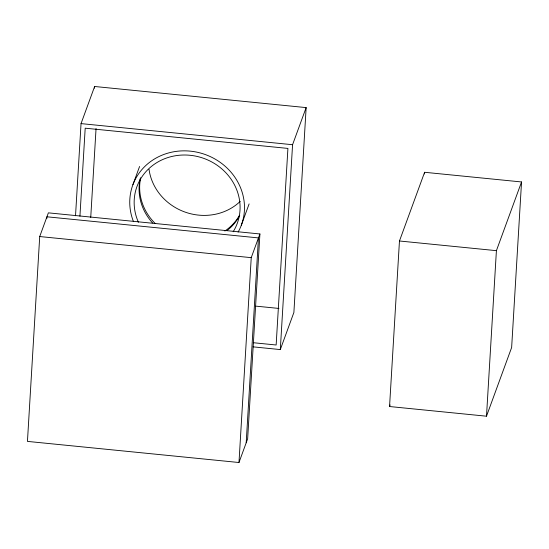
<?xml version="1.0" encoding="UTF-8"?>
<svg xmlns="http://www.w3.org/2000/svg" width="549" height="549" viewBox="0 0 549 549"><rect width="100%" height="100%" fill="white"/><g stroke="black" fill="none" stroke-linecap="round" stroke-linejoin="round"><path stroke-width="0.82" d="M39.713 236.544L27.45 441.396L238.98 462.512L247.647 438.816L259.91 233.963L48.381 212.847L39.713 236.544L251.236 257.653L259.91 233.963M46.837 218.509L46.94 216.8L258.462 237.909L246.199 442.769M75.522 215.791L81.039 123.607L94.627 86.488L306.15 107.604L293.887 312.456L280.306 349.576L253.103 346.858M79.928 216.217L85.198 128.185L287.916 148.415L276.147 344.998L253.247 342.713M94.524 88.197L94.627 86.488M90.736 217.431L96.054 128.548M238.98 462.512L251.236 257.653M280.306 349.576L292.569 144.716L306.15 107.604M389.55 406.528L399.459 240.99L424.603 172.283L521.55 181.959L511.641 347.496L486.496 416.204L389.55 406.528L390.133 404.929M424.501 173.985L424.603 172.283M486.496 416.204L496.406 250.667L521.55 181.959M132.927 184.649L139.576 166.484M241.313 225.248L249.116 203.926M81.039 123.607L292.569 144.716M399.459 240.99L496.406 250.667M255.937 306.143L278.933 308.435M133.496 221.659A57.871 53.582 20.1 0 1 190.338 151.147A57.871 53.582 20.1 0 1 238.115 232.103M138.423 222.29A53.418 49.458 20.1 0 1 190.091 155.285A53.418 49.458 20.1 0 1 233.174 231.747M240.222 201.373A53.418 49.458 20.1 0 1 185.26 212.154A53.418 49.458 20.1 0 1 149.033 169.305M239.728 215.441A53.418 49.458 20.1 0 1 227.32 230.367M152.54 222.908A53.418 49.458 20.1 0 1 140.386 178.041M239.508 215.318A53.418 49.458 20.1 0 1 224.891 231.005M155.271 223.567A53.418 49.458 20.1 0 1 140.626 177.958"/></g></svg>
